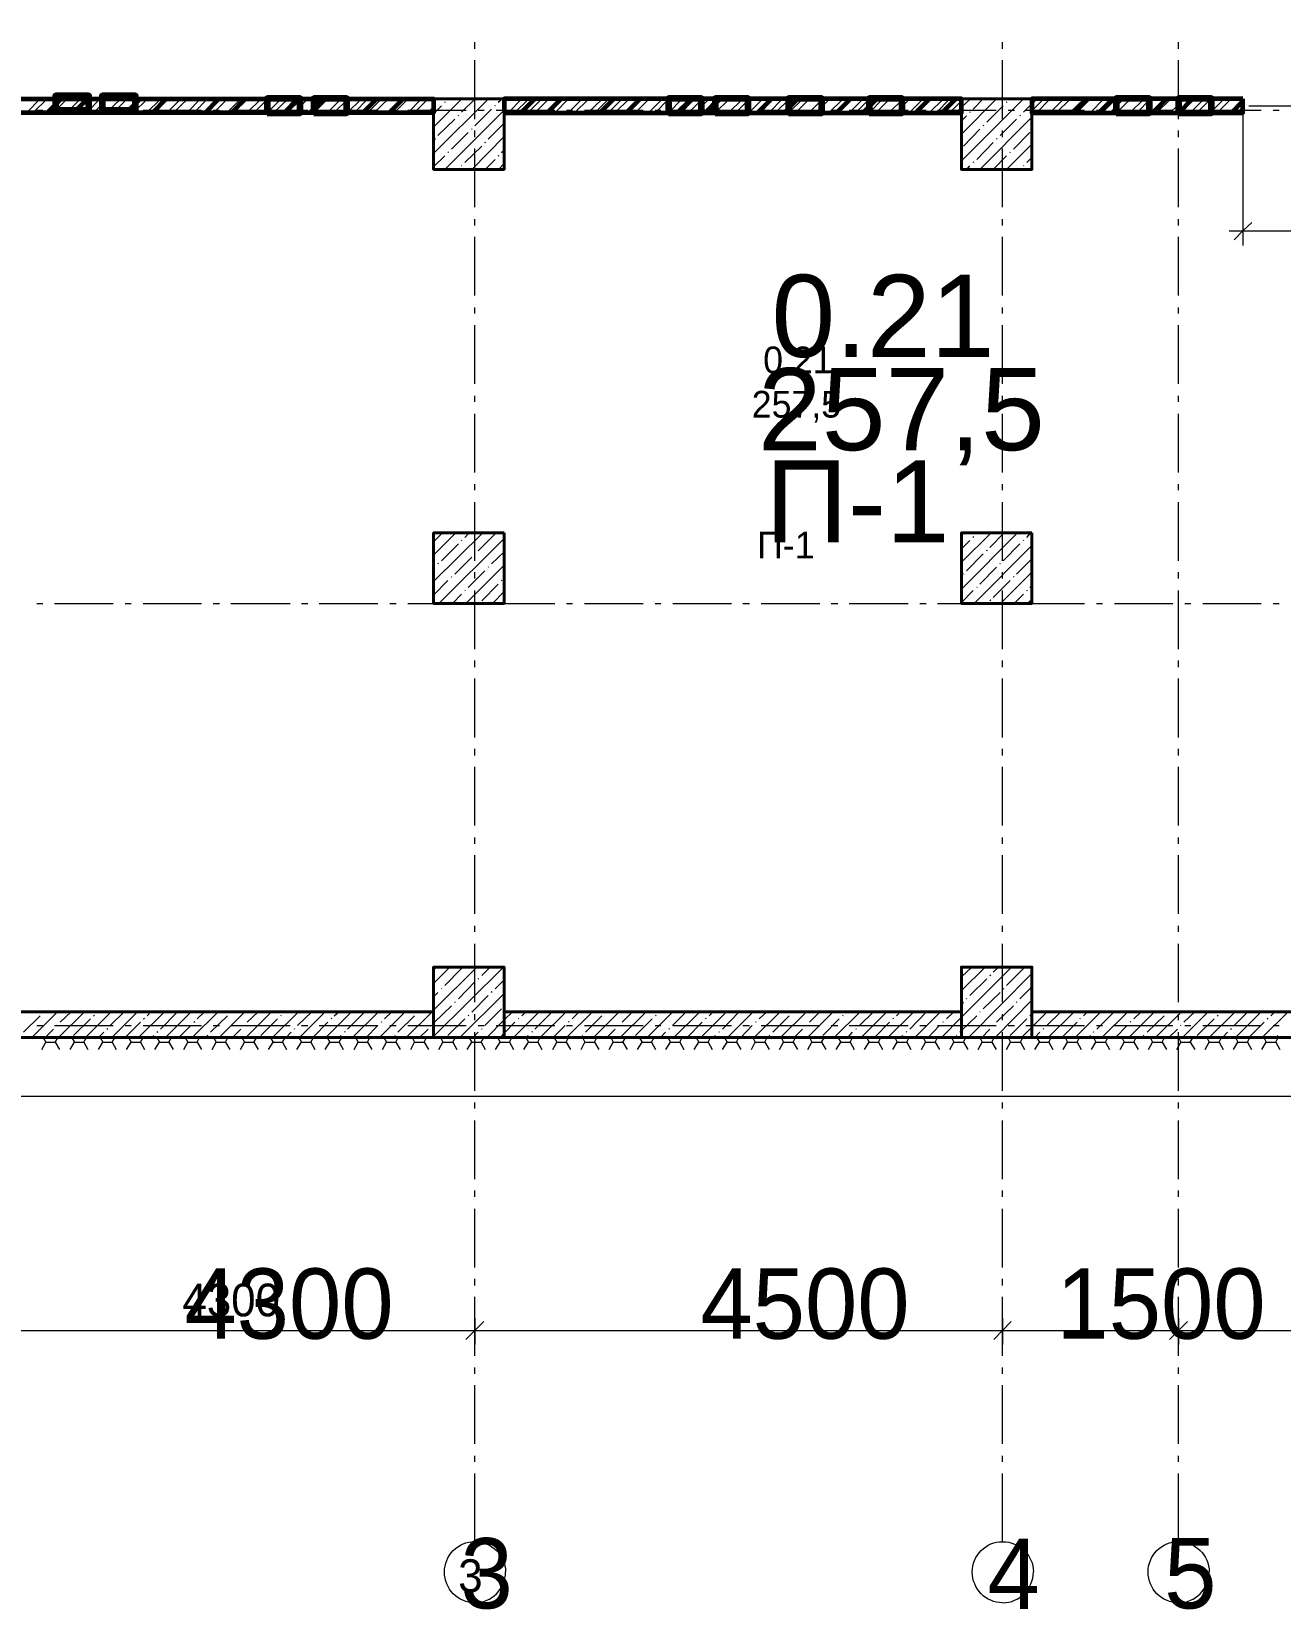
# Model space of a CAD drawing. Header units: millimetres. Extents: x -249154 to 415037, y -45458 to 354837.
# Drawn here: x -225894 to -215240, y -3469 to 9990 of the extents above; entities that cross this region are included whole.
import ezdxf

# ---------------------------------------------------------------- set-up
doc = ezdxf.new("R2010")
doc.units = ezdxf.units.MM
doc.layers.add('501 заделка отвертсии ком', color=5, linetype='Continuous', lineweight=158)
doc.layers.add('6.1.2) Кирпич 4 вып 60 п.', color=30, linetype='Continuous', lineweight=60)
doc.layers.add('PDF _Текст', color=7, linetype='Continuous')
doc.styles.get("Standard").update_dxf_attribs({"font": 'arial.ttf'})

msp = doc.modelspace()

# ---------------------------------------------------------------- hatches: boundary and pattern name
at = {"layer": '6.1.2) Кирпич 4 вып 60 п.', "ltscale": 0.5}
h = msp.add_hatch(dxfattribs=at)
h.set_pattern_fill('ANSI32', color=256, scale=50)
h.paths.add_polyline_path([(-203701.9, 12419.5), (-203820.5, 12419.5), (-203820.5, 15300.2), (-203701.9, 15300.2)])
h.paths.add_polyline_path([(-209903.9, 12419.5), (-203820.5, 12419.5), (-203820.5, 12538.1), (-209903.9, 12538.1)])
h.paths.add_polyline_path([(-214458, 9415.9), (-213458.2, 9415.9), (-213458.2, 9297.3), (-214458, 9297.3)])
h.paths.add_polyline_path([(-215559.5, 9415.9), (-217359.9, 9415.9), (-217359.9, 9297.3), (-215559.5, 9297.3)])
h.paths.add_polyline_path([(-210403.8, 12419.5), (-215911.1, 12419.5), (-215911.1, 12533.9), (-210403.8, 12533.9)])
h.paths.add_polyline_path([(-221863.1, 9297.3), (-217961.5, 9297.3), (-217961.5, 9415.9), (-221863.1, 9415.9)])
h.paths.add_polyline_path([(-226396, 9415.9), (-222464.7, 9415.9), (-222464.7, 9297.3), (-226396, 9297.3)])
h.paths.add_polyline_path([(-219020.5, 12538.1), (-216411, 12538.1), (-216411, 12419.5), (-219020.5, 12419.5)])
h.paths.add_polyline_path([(-223362.8, 12419.5), (-220126.2, 12419.5), (-220126.2, 12538.1), (-223362.8, 12538.1)])
h.paths.add_polyline_path([(-223362.8, 12919.4), (-223485.7, 12919.4), (-223485.7, 16122.1), (-223362.8, 16122.1)])
h.paths.add_polyline_path([(-226069.8, 12419.5), (-223866.9, 12419.5), (-223866.9, 12538.1), (-226069.8, 12538.1)])

# ---------------------------------------------------------------- linework, layer by layer
at = {"lineweight": 9}
for points in [[(-191611.4, 25247.2), (-191611.4, 25649.6), (-195996, 25649.6), (-195996, 29131.9), (-230738.3, 29131.9), (-230738.3, 909.4), (-191611.4, 909.4), (-191611.4, 1307.6)], [(-222113.1, 9843.8), (-222113.1, 9898.9)], [(-217609.8, 9843.8), (-217609.8, 9898.9)], [(-216110.2, 9843.8), (-216110.2, 9898.9)], [(-222113.1, 9242.2), (-222113.1, 9746.4)], [(-217609.8, 9242.2), (-217609.8, 9746.4)], [(-216110.2, 9242.2), (-216110.2, 9746.4)], [(-225938.5, 9297.3), (-225819.9, 9415.9)], [(-225883.4, 9297.3), (-225760.6, 9415.9)], [(-225849.5, 9318.5), (-225798.7, 9318.5)], [(-225769, 9297.3), (-225646.2, 9415.9)], [(-225709.7, 9297.3), (-225591.1, 9415.9)], [(-225697, 9318.5), (-225197.1, 9318.5)], [(-225595.4, 9297.3), (-225476.7, 9415.9)], [(-225540.3, 9297.3), (-225421.7, 9415.9)], [(-225425.9, 9297.3), (-225307.3, 9415.9)], [(-225366.6, 9297.3), (-225248, 9415.9)], [(-225256.4, 9297.3), (-225133.6, 9415.9)], [(-225197.1, 9297.3), (-225078.5, 9415.9)], [(-225095.5, 9318.5), (-225044.6, 9318.5)], [(-225082.8, 9297.3), (-224964.1, 9415.9)], [(-225027.7, 9297.3), (-224904.8, 9415.9)], [(-224943, 9318.5), (-224443.1, 9318.5)], [(-224913.3, 9297.3), (-224790.4, 9415.9)], [(-224854, 9297.3), (-224735.4, 9415.9)], [(-224739.6, 9297.3), (-224621, 9415.9)], [(-224684.5, 9297.3), (-224561.7, 9415.9)], [(-224570.2, 9297.3), (-224451.5, 9415.9)], [(-224510.8, 9297.3), (-224392.2, 9415.9)], [(-224396.5, 9297.3), (-224277.9, 9415.9)], [(-224345.6, 9318.5), (-224290.6, 9318.5)], [(-224341.4, 9297.3), (-224222.8, 9415.9)], [(-224227, 9297.3), (-224108.4, 9415.9)], [(-224193.1, 9318.5), (-223689, 9318.5)], [(-224171.9, 9297.3), (-224049.1, 9415.9)], [(-224057.6, 9297.3), (-223934.7, 9415.9)], [(-223998.3, 9297.3), (-223879.6, 9415.9)], [(-223883.9, 9297.3), (-223765.3, 9415.9)], [(-223828.8, 9297.3), (-223705.9, 9415.9)], [(-223714.4, 9297.3), (-223591.6, 9415.9)], [(-223655.1, 9297.3), (-223536.5, 9415.9)], [(-223591.6, 9318.5), (-223536.5, 9318.5)], [(-223540.7, 9297.3), (-223422.1, 9415.9)], [(-223485.7, 9297.3), (-223367, 9415.9)], [(-223439.1, 9318.5), (-222939.2, 9318.5)], [(-223371.3, 9297.3), (-223252.7, 9415.9)], [(-223316.2, 9297.3), (-223193.3, 9415.9)], [(-223201.8, 9297.3), (-223079, 9415.9)], [(-223142.5, 9297.3), (-223023.9, 9415.9)], [(-223028.1, 9297.3), (-222909.5, 9415.9)], [(-222973.1, 9297.3), (-222850.2, 9415.9)], [(-222858.7, 9297.3), (-222735.8, 9415.9)], [(-222837.5, 9318.5), (-222782.4, 9318.5)], [(-222799.4, 9297.3), (-222680.7, 9415.9)], [(-222685, 9297.3), (-222566.4, 9415.9)], [(-222685, 9318.5), (-222185.1, 9318.5)], [(-222629.9, 9297.3), (-222511.3, 9415.9)], [(-222515.5, 9297.3), (-222464.7, 9348.2)], [(-222464.7, 9403.2), (-222452, 9415.9)], [(-222464.7, 9174.5), (-222223.2, 9415.9)], [(-222464.7, 8949.9), (-221994.5, 9415.9)], [(-222464.7, 9415.9), (-222464.7, 9297.3)], [(-222464.7, 9288.8), (-222396.9, 9356.6)], [(-222367.3, 9386.3), (-222363, 9390.5)], [(-222367.3, 8814.4), (-221863.1, 9318.5)], [(-222341.8, 9415.9), (-222337.6, 9415.9)], [(-222227.5, 9301.6), (-222108.8, 9415.9)], [(-222113.1, 9187.2), (-221969, 9327)], [(-222083.4, 9318.5), (-222032.6, 9318.5)], [(-221939.4, 9356.6), (-221935.2, 9360.9)], [(-221930.9, 9318.5), (-221431, 9318.5)], [(-221914, 9386.3), (-221880.1, 9415.9)], [(-221863.1, 9377.8), (-221825, 9415.9)], [(-221863.1, 9297.3), (-221863.1, 9415.9)], [(-221829.2, 9297.3), (-221710.6, 9415.9)], [(-221774.2, 9297.3), (-221651.3, 9415.9)], [(-221659.8, 9297.3), (-221541.2, 9415.9)], [(-221600.5, 9297.3), (-221481.9, 9415.9)], [(-221486.1, 9297.3), (-221367.5, 9415.9)], [(-221431, 9297.3), (-221312.4, 9415.9)], [(-221329.4, 9318.5), (-221278.5, 9318.5)], [(-221316.6, 9297.3), (-221198, 9415.9)], [(-221261.6, 9297.3), (-221138.7, 9415.9)], [(-221176.8, 9318.5), (-220677, 9318.5)], [(-221147.2, 9297.3), (-221024.3, 9415.9)], [(-221087.9, 9297.3), (-220969.3, 9415.9)], [(-220973.5, 9297.3), (-220854.9, 9415.9)], [(-220918.4, 9297.3), (-220795.6, 9415.9)], [(-220804, 9297.3), (-220685.4, 9415.9)], [(-220744.7, 9297.3), (-220626.1, 9415.9)], [(-220630.4, 9297.3), (-220511.7, 9415.9)], [(-220575.3, 9297.3), (-220456.7, 9415.9)], [(-220575.3, 9318.5), (-220524.5, 9318.5)], [(-220460.9, 9297.3), (-220342.3, 9415.9)], [(-220422.8, 9318.5), (-219922.9, 9318.5)], [(-220405.8, 9297.3), (-220283, 9415.9)], [(-220291.5, 9297.3), (-220168.6, 9415.9)], [(-220232.1, 9297.3), (-220113.5, 9415.9)], [(-220117.8, 9297.3), (-219999.1, 9415.9)], [(-220062.7, 9297.3), (-219939.8, 9415.9)], [(-219948.3, 9297.3), (-219825.5, 9415.9)], [(-219889, 9297.3), (-219770.4, 9415.9)], [(-219825.5, 9318.5), (-219770.4, 9318.5)], [(-219774.6, 9297.3), (-219656, 9415.9)], [(-219719.5, 9297.3), (-219600.9, 9415.9)], [(-219668.7, 9318.5), (-219168.8, 9318.5)], [(-219605.2, 9297.3), (-219486.5, 9415.9)], [(-219550.1, 9297.3), (-219427.2, 9415.9)], [(-219435.7, 9297.3), (-219312.9, 9415.9)], [(-219376.4, 9297.3), (-219257.8, 9415.9)], [(-219262, 9297.3), (-219143.4, 9415.9)], [(-219206.9, 9297.3), (-219084.1, 9415.9)], [(-219092.6, 9297.3), (-218969.7, 9415.9)], [(-219071.4, 9318.5), (-219016.3, 9318.5)], [(-219033.3, 9297.3), (-218914.6, 9415.9)], [(-218918.9, 9297.3), (-218800.3, 9415.9)], [(-218918.9, 9318.5), (-218414.8, 9318.5)], [(-218863.8, 9297.3), (-218745.2, 9415.9)], [(-218749.4, 9297.3), (-218630.8, 9415.9)], [(-218690.1, 9297.3), (-218571.5, 9415.9)], [(-218580, 9297.3), (-218457.1, 9415.9)], [(-218520.7, 9297.3), (-218402, 9415.9)], [(-218406.3, 9297.3), (-218287.7, 9415.9)], [(-218351.2, 9297.3), (-218228.4, 9415.9)], [(-218317.3, 9318.5), (-218262.2, 9318.5)], [(-218236.8, 9297.3), (-218114, 9415.9)], [(-218177.5, 9297.3), (-218058.9, 9415.9)], [(-218164.8, 9318.5), (-217664.9, 9318.5)], [(-218063.1, 9297.3), (-217961.5, 9399)], [(-218008.1, 9297.3), (-217961.5, 9343.9)], [(-217961.5, 9343.9), (-217885.2, 9415.9)], [(-217961.5, 9115.2), (-217660.7, 9415.9)], [(-217961.5, 8886.4), (-217431.9, 9415.9)], [(-217961.5, 9415.9), (-217961.5, 9297.3)], [(-217889.4, 9301.6), (-217885.2, 9305.8)], [(-217859.8, 9327), (-217775.1, 9415.9)], [(-217745.4, 9216.8), (-217605.6, 9356.6)], [(-217576, 9386.3), (-217571.7, 9390.5)], [(-217563.2, 9318.5), (-217508.2, 9318.5)], [(-217546.3, 9415.9), (-217546.3, 9415.9)], [(-217431.9, 9301.6), (-217359.9, 9373.6)], [(-217410.7, 9318.5), (-216910.8, 9318.5)], [(-217359.9, 9314.3), (-217258.2, 9415.9)], [(-217359.9, 9297.3), (-217359.9, 9415.9)], [(-217321.8, 9297.3), (-217203.2, 9415.9)], [(-217207.4, 9297.3), (-217088.8, 9415.9)], [(-217152.3, 9297.3), (-217029.5, 9415.9)], [(-217037.9, 9297.3), (-216915.1, 9415.9)], [(-216978.6, 9297.3), (-216860, 9415.9)], [(-216864.2, 9297.3), (-216745.6, 9415.9)], [(-216809.2, 9297.3), (-216690.6, 9415.9)], [(-216809.2, 9318.5), (-216758.3, 9318.5)], [(-216694.8, 9297.3), (-216576.2, 9415.9)], [(-216656.7, 9318.5), (-216156.8, 9318.5)], [(-216639.7, 9297.3), (-216516.9, 9415.9)], [(-216525.3, 9297.3), (-216402.5, 9415.9)], [(-216466, 9297.3), (-216347.4, 9415.9)], [(-216351.7, 9297.3), (-216233, 9415.9)], [(-216296.6, 9297.3), (-216173.7, 9415.9)], [(-216182.2, 9297.3), (-216059.3, 9415.9)], [(-216122.9, 9297.3), (-216004.3, 9415.9)], [(-216055.1, 9318.5), (-216004.3, 9318.5)], [(-216008.5, 9297.3), (-215889.9, 9415.9)], [(-215953.4, 9297.3), (-215834.8, 9415.9)], [(-215902.6, 9318.5), (-215402.7, 9318.5)], [(-215839.1, 9297.3), (-215720.4, 9415.9)], [(-215779.7, 9297.3), (-215661.1, 9415.9)], [(-215669.6, 9297.3), (-215559.5, 9403.2)], [(-215610.3, 9297.3), (-215559.5, 9348.2)], [(-215559.5, 9297.3), (-215559.5, 8289.1), (-215559.5, 8166.2)], [(-215508.6, 9356.6), (-214508.8, 9356.6)], [(-215301, 9318.5), (-215250.2, 9318.5)], [(-222426.6, 9102.4), (-222282.5, 9242.2)], [(-222252.9, 9271.9), (-222248.6, 9276.1)], [(-222138.5, 9157.5), (-222134.3, 9161.8)], [(-221998.7, 9072.8), (-221863.1, 9208.4)], [(-217961.5, 9229.5), (-217919.1, 9271.9)], [(-217944.5, 9013.5), (-217804.7, 9157.5)], [(-217804.7, 8814.4), (-217359.9, 9259.2)], [(-217775.1, 9187.2), (-217770.8, 9191.4)], [(-217631, 9102.4), (-217491.2, 9242.2)], [(-217461.6, 9271.9), (-217457.3, 9276.1)], [(-222456.2, 9072.8), (-222447.8, 9077)], [(-222312.2, 8988.1), (-222168.2, 9127.9)], [(-222138.5, 8814.4), (-221863.1, 9094)], [(-222113.1, 9089.7), (-222113.1, 9144.8)], [(-222028.4, 9043.1), (-222019.9, 9047.4)], [(-217830.1, 8899.1), (-217690.3, 9043.1)], [(-217660.7, 9072.8), (-217656.4, 9077)], [(-217609.8, 9089.7), (-217609.8, 9144.8)], [(-217576, 8814.4), (-217359.9, 9030.4)], [(-217516.6, 8988.1), (-217376.8, 9127.9)], [(-216110.2, 9089.7), (-216110.2, 9144.8)], [(-222464.7, 8835.6), (-222367.3, 8928.8)], [(-222341.8, 8958.4), (-222337.6, 8962.7)], [(-222197.8, 8873.7), (-222053.8, 9013.5)], [(-222113.1, 8492.4), (-222113.1, 8992.3)], [(-222024.1, 8814.4), (-221939.4, 8899.1)], [(-221914, 8928.8), (-221905.5, 8933)], [(-221884.3, 8958.4), (-221863.1, 8979.6)], [(-217690.3, 8814.4), (-217576, 8928.8)], [(-217609.8, 8492.4), (-217609.8, 8992.3)], [(-217546.3, 8958.4), (-217542.1, 8962.7)], [(-217402.3, 8873.7), (-217359.9, 8916.1)], [(-216110.2, 8492.4), (-216110.2, 8992.3)], [(-222227.5, 8844), (-222223.2, 8848.3)], [(-221909.7, 8814.4), (-221863.1, 8865.2)], [(-217914.9, 8814.4), (-217889.4, 8844)], [(-217859.8, 8873.7), (-217855.6, 8877.9)], [(-217431.9, 8844), (-217427.7, 8848.3)], [(-222113.1, 8335.7), (-222113.1, 8390.7)], [(-217609.8, 8335.7), (-217609.8, 8390.7)], [(-216110.2, 8335.7), (-216110.2, 8390.7)], [(-222113.1, 7738.3), (-222113.1, 8238.2)], [(-217609.8, 7738.3), (-217609.8, 8238.2)], [(-216110.2, 7738.3), (-216110.2, 8238.2)], [(-215678.1, 8289.1), (-214458, 8289.1), (-213339.6, 8289.1)], [(-222113.1, 7585.8), (-222113.1, 7636.7)], [(-217609.8, 7585.8), (-217609.8, 7636.7)], [(-216110.2, 7585.8), (-216110.2, 7636.7)], [(-222113.1, 6984.3), (-222113.1, 7484.2)], [(-217609.8, 6984.3), (-217609.8, 7484.2)], [(-216110.2, 6984.3), (-216110.2, 7484.2)], [(-222113.1, 6831.8), (-222113.1, 6882.6)], [(-217609.8, 6831.8), (-217609.8, 6882.6)], [(-216110.2, 6831.8), (-216110.2, 6882.6)], [(-222113.1, 6230.2), (-222113.1, 6730.1)], [(-217609.8, 6230.2), (-217609.8, 6730.1)], [(-216110.2, 6230.2), (-216110.2, 6730.1)], [(-222113.1, 6077.7), (-222113.1, 6128.5)], [(-217609.8, 6077.7), (-217609.8, 6128.5)], [(-216110.2, 6077.7), (-216110.2, 6128.5)], [(-222113.1, 5476.1), (-222113.1, 5976)], [(-217609.8, 5476.1), (-217609.8, 5976)], [(-216110.2, 5476.1), (-216110.2, 5976)], [(-222464.7, 5522.7), (-222274.1, 5713.4)], [(-222464.7, 5298.2), (-222045.3, 5713.4)], [(-222464.7, 5637.1), (-222388.4, 5713.4)], [(-222418.1, 5111.8), (-221863.1, 5666.8)], [(-222227.5, 5649.8), (-222223.2, 5654.1)], [(-222197.8, 5675.2), (-222159.7, 5713.4)], [(-222083.4, 5560.9), (-221939.4, 5704.9)], [(-217961.5, 5692.2), (-217936, 5713.4)], [(-217961.5, 5463.4), (-217707.3, 5713.4)], [(-217961.5, 5234.7), (-217482.8, 5713.4)], [(-217859.8, 5675.2), (-217855.6, 5683.7)], [(-217830.1, 5704.9), (-217821.7, 5713.4)], [(-217720, 5590.5), (-217597.1, 5713.4)], [(-217431.9, 5649.8), (-217427.7, 5654.1)], [(-217402.3, 5675.2), (-217368.4, 5713.4)], [(-222396.9, 5476.1), (-222252.9, 5620.2)], [(-222113.1, 5535.4), (-222108.8, 5539.7)], [(-221969, 5450.7), (-221863.1, 5552.4)], [(-217961.5, 5577.8), (-217889.4, 5649.8)], [(-217919.1, 5391.4), (-217775.1, 5535.4)], [(-217851.3, 5111.8), (-217359.9, 5607.5)], [(-217745.4, 5560.9), (-217741.2, 5569.3)], [(-217605.6, 5476.1), (-217461.6, 5620.2)], [(-222464.7, 5408.4), (-222456.2, 5421.1)], [(-222426.6, 5450.7), (-222422.3, 5455)], [(-222282.5, 5361.8), (-222138.5, 5505.8)], [(-222189.3, 5111.8), (-221863.1, 5438)], [(-222168.2, 5247.4), (-222028.4, 5391.4)], [(-221998.7, 5421.1), (-221994.5, 5425.3)], [(-217804.7, 5277), (-217660.7, 5421.1)], [(-217631, 5450.7), (-217626.8, 5455)], [(-217491.2, 5361.8), (-217359.9, 5493.1)], [(-222464.7, 5183.8), (-222341.8, 5306.7)], [(-222312.2, 5336.3), (-222308, 5340.6)], [(-222113.1, 5323.6), (-222113.1, 5378.7)], [(-222053.8, 5133), (-221914, 5277)], [(-221884.3, 5306.7), (-221880.1, 5310.9)], [(-217944.5, 5361.8), (-217940.3, 5366)], [(-217830.1, 5247.4), (-217825.9, 5251.6)], [(-217690.3, 5162.7), (-217546.3, 5306.7)], [(-217626.8, 5111.8), (-217359.9, 5378.7)], [(-217609.8, 5323.6), (-217609.8, 5378.7)], [(-217516.6, 5336.3), (-217512.4, 5340.6)], [(-217376.8, 5247.4), (-217359.9, 5264.3)], [(-216110.2, 5323.6), (-216110.2, 5378.7)], [(-222303.7, 5111.8), (-222227.5, 5192.3)], [(-222197.8, 5222), (-222193.6, 5226.2)], [(-222113.1, 4722.1), (-222113.1, 5222)], [(-221960.6, 5111.8), (-221863.1, 5213.5)], [(-217961.5, 5120.3), (-217859.8, 5222)], [(-217720, 5133), (-217711.5, 5141.5)], [(-217609.8, 4722.1), (-217609.8, 5222)], [(-217512.4, 5111.8), (-217431.9, 5192.3)], [(-217402.3, 5222), (-217398, 5226.2)], [(-217398, 5111.8), (-217359.9, 5149.9)], [(-216110.2, 4722.1), (-216110.2, 5222)], [(-225849.5, 5111.8), (-225798.7, 5111.8)], [(-225697, 5111.8), (-225197.1, 5111.8)], [(-225095.5, 5111.8), (-225044.6, 5111.8)], [(-224943, 5111.8), (-224443.1, 5111.8)], [(-224345.6, 5111.8), (-224290.6, 5111.8)], [(-224193.1, 5111.8), (-223689, 5111.8)], [(-223591.6, 5111.8), (-223536.5, 5111.8)], [(-223439.1, 5111.8), (-222939.2, 5111.8)], [(-222837.5, 5111.8), (-222782.4, 5111.8)], [(-222685, 5111.8), (-222185.1, 5111.8)], [(-222083.4, 5111.8), (-222032.6, 5111.8)], [(-221930.9, 5111.8), (-221431, 5111.8)], [(-221329.4, 5111.8), (-221278.5, 5111.8)], [(-221176.8, 5111.8), (-220677, 5111.8)], [(-220575.3, 5111.8), (-220524.5, 5111.8)], [(-220422.8, 5111.8), (-219922.9, 5111.8)], [(-219825.5, 5111.8), (-219770.4, 5111.8)], [(-219668.7, 5111.8), (-219168.8, 5111.8)], [(-219071.4, 5111.8), (-219016.3, 5111.8)], [(-218918.9, 5111.8), (-218414.8, 5111.8)], [(-218317.3, 5111.8), (-218262.2, 5111.8)], [(-218164.8, 5111.8), (-217664.9, 5111.8)], [(-217563.2, 5111.8), (-217508.2, 5111.8)], [(-217410.7, 5111.8), (-216910.8, 5111.8)], [(-216809.2, 5111.8), (-216758.3, 5111.8)], [(-216656.7, 5111.8), (-216156.8, 5111.8)], [(-216055.1, 5111.8), (-216004.3, 5111.8)], [(-215902.6, 5111.8), (-215402.7, 5111.8)], [(-215301, 5111.8), (-215250.2, 5111.8)], [(-222113.1, 4569.6), (-222113.1, 4624.6)], [(-217609.8, 4569.6), (-217609.8, 4624.6)], [(-216110.2, 4569.6), (-216110.2, 4624.6)], [(-222113.1, 3968), (-222113.1, 4472.1)], [(-217609.8, 3968), (-217609.8, 4472.1)], [(-216110.2, 3968), (-216110.2, 4472.1)], [(-222113.1, 3815.5), (-222113.1, 3870.6)], [(-217609.8, 3815.5), (-217609.8, 3870.6)], [(-216110.2, 3815.5), (-216110.2, 3870.6)], [(-222113.1, 3218.2), (-222113.1, 3718.1)], [(-217609.8, 3218.2), (-217609.8, 3718.1)], [(-216110.2, 3218.2), (-216110.2, 3718.1)], [(-222113.1, 3061.4), (-222113.1, 3116.5)], [(-217609.8, 3061.4), (-217609.8, 3116.5)], [(-216110.2, 3061.4), (-216110.2, 3116.5)], [(-222113.1, 2464.1), (-222113.1, 2964)], [(-217609.8, 2464.1), (-217609.8, 2964)], [(-216110.2, 2464.1), (-216110.2, 2964)], [(-222113.1, 2311.6), (-222113.1, 2362.4)], [(-217609.8, 2311.6), (-217609.8, 2362.4)], [(-216110.2, 2311.6), (-216110.2, 2362.4)], [(-222113.1, 1710), (-222113.1, 2209.9)], [(-217609.8, 1710), (-217609.8, 2209.9)], [(-216110.2, 1710), (-216110.2, 2209.9)], [(-222468.9, 1409.2), (-222464.7, 1417.7), (-221867.4, 2010.8)], [(-222464.7, 1871), (-222324.9, 2010.8)], [(-222464.7, 1642.2), (-222096.1, 2010.8)], [(-222464.7, 1985.4), (-222439.3, 2010.8)], [(-222367.3, 1854.1), (-222227.5, 1998.1)], [(-222083.4, 1909.1), (-222079.2, 1913.4)], [(-222053.8, 1938.8), (-221981.8, 2010.8)], [(-221939.4, 1824.4), (-221863.1, 1900.7)], [(-218130.9, 1409.2), (-217961.5, 1582.9), (-217533.6, 2010.8)], [(-217961.5, 1811.7), (-217758.1, 2010.8)], [(-217961.5, 1926.1), (-217872.5, 2010.8)], [(-217902.2, 1409.2), (-217359.9, 1955.7)], [(-217889.4, 1769.3), (-217745.4, 1909.1)], [(-217720, 1938.8), (-217711.5, 1943)], [(-217690.3, 1968.4), (-217643.7, 2010.8)], [(-217576, 1854.1), (-217431.9, 1998.1)], [(-222464.7, 1756.6), (-222426.6, 1794.8)], [(-222396.9, 1824.4), (-222392.7, 1828.6)], [(-222252.9, 1739.7), (-222113.1, 1883.7)], [(-222240.2, 1409.2), (-221863.1, 1786.3)], [(-222138.5, 1625.3), (-221998.7, 1769.3)], [(-221969, 1794.8), (-221964.8, 1803.2)], [(-217775.1, 1655), (-217631, 1794.8)], [(-217605.6, 1824.4), (-217597.1, 1828.6)], [(-217461.6, 1739.7), (-217359.9, 1841.4)], [(-225891.9, 1409.2), (-225671.6, 1629.5)], [(-225794.5, 1625.3), (-225786, 1629.5)], [(-225663.1, 1409.2), (-225442.8, 1629.5)], [(-225650.4, 1540.6), (-225557.2, 1629.5)], [(-225434.4, 1409.2), (-225214.1, 1629.5)], [(-225336.9, 1625.3), (-225328.5, 1629.5)], [(-225222.6, 1510.9), (-225103.9, 1629.5)], [(-225209.8, 1409.2), (-224989.6, 1629.5)], [(-224981.1, 1409.2), (-224760.8, 1629.5)], [(-224909.1, 1595.6), (-224875.2, 1629.5)], [(-224794.7, 1481.3), (-224650.6, 1625.3)], [(-224752.3, 1409.2), (-224532, 1629.5)], [(-224523.6, 1409.2), (-224303.3, 1629.5)], [(-224481.2, 1570.2), (-224417.6, 1629.5)], [(-224294.8, 1409.2), (-224074.5, 1629.5)], [(-224193.1, 1625.3), (-224188.9, 1629.5)], [(-224066, 1409.2), (-223845.7, 1629.5)], [(-224053.3, 1540.6), (-223960.1, 1629.5)], [(-223837.3, 1409.2), (-223617, 1629.5)], [(-223739.8, 1625.3), (-223731.4, 1629.5)], [(-223625.5, 1510.9), (-223502.6, 1629.5)], [(-223608.5, 1409.2), (-223388.2, 1629.5)], [(-223384, 1409.2), (-223163.7, 1629.5)], [(-223312, 1595.6), (-223273.8, 1629.5)], [(-223197.6, 1481.3), (-223053.5, 1625.3)], [(-223155.2, 1409.2), (-222934.9, 1629.5)], [(-222926.5, 1409.2), (-222706.2, 1629.5)], [(-222884.1, 1570.2), (-222820.5, 1629.5)], [(-222697.7, 1409.2), (-222477.4, 1629.5)], [(-222596, 1625.3), (-222591.8, 1629.5)], [(-222456.2, 1540.6), (-222312.2, 1680.4)], [(-222282.5, 1710), (-222278.3, 1714.3)], [(-222028.4, 1510.9), (-221884.3, 1655)], [(-222011.4, 1409.2), (-221863.1, 1561.8), (-221791.1, 1629.5)], [(-221782.6, 1409.2), (-221562.4, 1629.5)], [(-221710.6, 1595.6), (-221676.7, 1629.5)], [(-221600.5, 1481.3), (-221456.4, 1625.3)], [(-221553.9, 1409.2), (-221333.6, 1629.5)], [(-221329.4, 1409.2), (-221109.1, 1629.5)], [(-221282.8, 1570.2), (-221223.4, 1629.5)], [(-221100.6, 1409.2), (-220880.3, 1629.5)], [(-220998.9, 1625.3), (-220994.7, 1629.5)], [(-220871.8, 1409.2), (-220651.5, 1629.5)], [(-220854.9, 1540.6), (-220765.9, 1629.5)], [(-220643.1, 1409.2), (-220422.8, 1629.5)], [(-220541.4, 1625.3), (-220537.2, 1629.5)], [(-220427, 1510.9), (-220308.4, 1629.5)], [(-220414.3, 1409.2), (-220194, 1629.5)], [(-220185.5, 1409.2), (-219965.3, 1629.5)], [(-220113.5, 1595.6), (-220079.6, 1629.5)], [(-219999.1, 1481.3), (-219859.3, 1625.3)], [(-219956.8, 1409.2), (-219736.5, 1629.5)], [(-219728, 1409.2), (-219507.7, 1629.5)], [(-219685.7, 1570.2), (-219622.1, 1629.5)], [(-219503.5, 1409.2), (-219283.2, 1629.5)], [(-219401.8, 1625.3), (-219397.6, 1629.5)], [(-219274.7, 1409.2), (-219054.4, 1629.5)], [(-219257.8, 1540.6), (-219168.8, 1629.5)], [(-219046, 1409.2), (-218825.7, 1629.5)], [(-218944.3, 1625.3), (-218940.1, 1629.5)], [(-218829.9, 1510.9), (-218711.3, 1629.5)], [(-218817.2, 1409.2), (-218596.9, 1629.5)], [(-218588.4, 1409.2), (-218368.2, 1629.5)], [(-218516.4, 1595.6), (-218482.5, 1629.5)], [(-218402, 1481.3), (-218262.2, 1625.3)], [(-218359.7, 1409.2), (-218139.4, 1629.5)], [(-218088.6, 1570.2), (-218025, 1629.5)], [(-217961.5, 1697.3), (-217944.5, 1710)], [(-217919.1, 1739.7), (-217914.9, 1743.9)], [(-217804.7, 1625.3), (-217800.5, 1629.5)], [(-217673.4, 1409.2), (-217359.9, 1727)], [(-217660.7, 1540.6), (-217516.6, 1680.4)], [(-217491.2, 1710), (-217487, 1714.3)], [(-217448.9, 1409.2), (-217359.9, 1498.2), (-217228.6, 1629.5)], [(-217347.2, 1625.3), (-217343, 1629.5)], [(-217232.8, 1510.9), (-217114.2, 1629.5)], [(-217220.1, 1409.2), (-216999.8, 1629.5)], [(-216991.3, 1409.2), (-216771, 1629.5)], [(-216919.3, 1595.6), (-216885.4, 1629.5)], [(-216804.9, 1481.3), (-216660.9, 1625.3)], [(-216762.6, 1409.2), (-216542.3, 1629.5)], [(-216533.8, 1409.2), (-216313.5, 1629.5)], [(-216491.5, 1570.2), (-216427.9, 1629.5)], [(-216305.1, 1409.2), (-216084.8, 1629.5)], [(-216207.6, 1625.3), (-216199.1, 1629.5)], [(-216076.3, 1409.2), (-215856, 1629.5)], [(-216063.6, 1540.6), (-215970.4, 1629.5)], [(-215847.5, 1409.2), (-215627.2, 1629.5)], [(-215750.1, 1625.3), (-215741.6, 1629.5)], [(-215635.7, 1510.9), (-215517.1, 1629.5)], [(-215623, 1409.2), (-215402.7, 1629.5)], [(-215394.2, 1409.2), (-215173.9, 1629.5)], [(-215322.2, 1595.6), (-215288.3, 1629.5)], [(-225963.9, 1455.8), (-225819.9, 1595.6)], [(-225849.5, 1510.9), (-225798.7, 1510.9)], [(-225777.5, 1409.2), (-225705.5, 1481.3)], [(-225697, 1510.9), (-225197.1, 1510.9)], [(-225680.1, 1510.9), (-225675.8, 1515.2)], [(-225536, 1426.2), (-225392, 1570.2)], [(-225366.6, 1595.6), (-225358.1, 1599.9)], [(-225252.2, 1481.3), (-225243.7, 1485.5)], [(-225095.5, 1409.2), (-224964.1, 1540.6)], [(-225095.5, 1510.9), (-225044.6, 1510.9)], [(-224943, 1510.9), (-224443.1, 1510.9)], [(-224938.7, 1570.2), (-224930.2, 1574.5)], [(-224637.9, 1409.2), (-224536.3, 1510.9)], [(-224510.8, 1540.6), (-224502.4, 1544.8)], [(-224366.8, 1455.8), (-224222.8, 1595.6)], [(-224345.6, 1510.9), (-224290.6, 1510.9)], [(-224193.1, 1510.9), (-223689, 1510.9)], [(-224180.4, 1409.2), (-224108.4, 1481.3)], [(-224078.7, 1510.9), (-224074.5, 1515.2)], [(-223938.9, 1426.2), (-223794.9, 1570.2)], [(-223765.3, 1595.6), (-223761, 1599.9)], [(-223650.9, 1481.3), (-223646.6, 1485.5)], [(-223591.6, 1510.9), (-223536.5, 1510.9)], [(-223494.1, 1409.2), (-223367, 1540.6)], [(-223439.1, 1510.9), (-222939.2, 1510.9)], [(-223337.4, 1570.2), (-223333.1, 1574.5)], [(-223040.8, 1409.2), (-222939.2, 1510.9)], [(-222909.5, 1540.6), (-222905.3, 1544.8)], [(-222837.5, 1510.9), (-222782.4, 1510.9)], [(-222769.7, 1455.8), (-222625.7, 1595.6)], [(-222685, 1510.9), (-222185.1, 1510.9)], [(-222583.3, 1409.2), (-222511.3, 1481.3)], [(-222481.6, 1510.9), (-222477.4, 1515.2)], [(-222341.8, 1426.2), (-222197.8, 1570.2)], [(-222168.2, 1595.6), (-222163.9, 1599.9)], [(-222113.1, 1557.5), (-222113.1, 1608.4)], [(-222083.4, 1510.9), (-222032.6, 1510.9)], [(-222053.8, 1481.3), (-222049.5, 1485.5)], [(-221930.9, 1510.9), (-221431, 1510.9)], [(-221897, 1409.2), (-221863.1, 1447.4), (-221769.9, 1540.6)], [(-221740.3, 1570.2), (-221736, 1574.5)], [(-221443.7, 1409.2), (-221342.1, 1510.9)], [(-221329.4, 1510.9), (-221278.5, 1510.9)], [(-221312.4, 1540.6), (-221308.2, 1544.8)], [(-221176.8, 1510.9), (-220677, 1510.9)], [(-221168.4, 1455.8), (-221028.6, 1595.6)], [(-220986.2, 1409.2), (-220914.2, 1481.3)], [(-220884.5, 1510.9), (-220880.3, 1515.2)], [(-220740.5, 1426.2), (-220600.7, 1570.2)], [(-220575.3, 1510.9), (-220524.5, 1510.9)], [(-220571, 1595.6), (-220566.8, 1599.9)], [(-220456.7, 1481.3), (-220452.4, 1485.5)], [(-220422.8, 1510.9), (-219922.9, 1510.9)], [(-220299.9, 1409.2), (-220172.8, 1540.6)], [(-220143.2, 1570.2), (-220138.9, 1574.5)], [(-219842.4, 1409.2), (-219745, 1510.9)], [(-219825.5, 1510.9), (-219770.4, 1510.9)], [(-219715.3, 1540.6), (-219711.1, 1544.8)], [(-219668.7, 1510.9), (-219168.8, 1510.9)], [(-219571.3, 1455.8), (-219431.5, 1595.6)], [(-219389.1, 1409.2), (-219317.1, 1481.3)], [(-219287.4, 1510.9), (-219283.2, 1515.2)], [(-219143.4, 1426.2), (-219003.6, 1570.2)], [(-219071.4, 1510.9), (-219016.3, 1510.9)], [(-218973.9, 1595.6), (-218969.7, 1599.9)], [(-218918.9, 1510.9), (-218414.8, 1510.9)], [(-218859.6, 1481.3), (-218855.3, 1485.5)], [(-218702.8, 1409.2), (-218575.7, 1540.6)], [(-218546.1, 1570.2), (-218541.8, 1574.5)], [(-218317.3, 1510.9), (-218262.2, 1510.9)], [(-218245.3, 1409.2), (-218147.9, 1510.9)], [(-218164.8, 1510.9), (-217664.9, 1510.9)], [(-218118.2, 1540.6), (-218114, 1544.8)], [(-217974.2, 1455.8), (-217961.5, 1468.6), (-217830.1, 1595.6)], [(-217787.8, 1409.2), (-217720, 1481.3)], [(-217690.3, 1510.9), (-217686.1, 1515.2)], [(-217609.8, 1557.5), (-217609.8, 1608.4)], [(-217563.2, 1510.9), (-217508.2, 1510.9)], [(-217546.3, 1426.2), (-217402.3, 1570.2)], [(-217410.7, 1510.9), (-216910.8, 1510.9)], [(-217376.8, 1595.6), (-217372.6, 1599.9)], [(-217262.5, 1481.3), (-217258.2, 1485.5)], [(-217105.7, 1409.2), (-216974.4, 1540.6)], [(-216949, 1570.2), (-216944.7, 1574.5)], [(-216809.2, 1510.9), (-216758.3, 1510.9)], [(-216656.7, 1510.9), (-216156.8, 1510.9)], [(-216648.2, 1409.2), (-216546.5, 1510.9)], [(-216521.1, 1540.6), (-216516.9, 1544.8)], [(-216377.1, 1455.8), (-216233, 1595.6)], [(-216190.7, 1409.2), (-216118.7, 1481.3)], [(-216110.2, 1557.5), (-216110.2, 1608.4)], [(-216093.2, 1510.9), (-216089, 1515.2)], [(-216055.1, 1510.9), (-216004.3, 1510.9)], [(-215949.2, 1426.2), (-215805.2, 1570.2)], [(-215902.6, 1510.9), (-215402.7, 1510.9)], [(-215779.7, 1595.6), (-215771.3, 1599.9)], [(-215665.4, 1481.3), (-215656.9, 1485.5)], [(-215508.6, 1409.2), (-215377.3, 1540.6)], [(-215351.9, 1570.2), (-215343.4, 1574.5)], [(-215301, 1510.9), (-215250.2, 1510.9)], [(-225807.2, 1307.6), (-225773.3, 1371.1)], [(-225794.5, 1409.2), (-225773.3, 1371.1), (-225692.8, 1371.1), (-225654.7, 1307.6)], [(-225692.8, 1371.1), (-225667.4, 1409.2)], [(-225565.7, 1307.6), (-225527.6, 1371.1)], [(-225553, 1409.2), (-225527.6, 1371.1), (-225447.1, 1371.1), (-225413.2, 1307.6)], [(-225447.1, 1371.1), (-225425.9, 1409.2)], [(-225324.2, 1409.2), (-225277.6, 1455.8)], [(-225324.2, 1307.6), (-225286.1, 1371.1)], [(-225307.3, 1409.2), (-225286.1, 1371.1), (-225205.6, 1371.1), (-225171.7, 1307.6)], [(-225205.6, 1371.1), (-225184.4, 1409.2)], [(-225082.8, 1307.6), (-225044.6, 1371.1)], [(-225065.8, 1409.2), (-225044.6, 1371.1), (-224964.1, 1371.1), (-224930.2, 1307.6)], [(-224964.1, 1371.1), (-224943, 1409.2)], [(-224866.7, 1409.2), (-224849.8, 1426.2)], [(-224841.3, 1307.6), (-224803.2, 1371.1)], [(-224824.3, 1455.8), (-224815.9, 1460.1)], [(-224824.3, 1409.2), (-224803.2, 1371.1), (-224722.7, 1371.1), (-224684.5, 1307.6)], [(-224722.7, 1371.1), (-224701.5, 1409.2)], [(-224595.6, 1307.6), (-224561.7, 1371.1)], [(-224582.9, 1409.2), (-224561.7, 1371.1), (-224481.2, 1371.1), (-224443.1, 1307.6)], [(-224481.2, 1371.1), (-224460, 1409.2)], [(-224396.5, 1426.2), (-224388, 1430.4)], [(-224354.1, 1307.6), (-224320.2, 1371.1)], [(-224341.4, 1409.2), (-224320.2, 1371.1), (-224239.7, 1371.1), (-224201.6, 1307.6)], [(-224239.7, 1371.1), (-224218.5, 1409.2)], [(-224112.6, 1307.6), (-224078.7, 1371.1)], [(-224099.9, 1409.2), (-224078.7, 1371.1), (-223998.3, 1371.1), (-223960.1, 1307.6)], [(-223998.3, 1371.1), (-223972.8, 1409.2)], [(-223871.2, 1307.6), (-223833, 1371.1)], [(-223858.5, 1409.2), (-223833, 1371.1), (-223752.5, 1371.1), (-223718.7, 1307.6)], [(-223752.5, 1371.1), (-223731.4, 1409.2)], [(-223722.9, 1409.2), (-223680.5, 1455.8)], [(-223629.7, 1307.6), (-223591.6, 1371.1)], [(-223612.7, 1409.2), (-223591.6, 1371.1), (-223511.1, 1371.1), (-223477.2, 1307.6)], [(-223511.1, 1371.1), (-223489.9, 1409.2)], [(-223388.2, 1307.6), (-223350.1, 1371.1)], [(-223371.3, 1409.2), (-223350.1, 1371.1), (-223269.6, 1371.1), (-223235.7, 1307.6)], [(-223269.6, 1409.2), (-223252.7, 1426.2)], [(-223269.6, 1371.1), (-223248.4, 1409.2)], [(-223223, 1455.8), (-223218.8, 1460.1)], [(-223142.5, 1307.6), (-223108.6, 1371.1)], [(-223129.8, 1409.2), (-223108.6, 1371.1), (-223028.1, 1371.1), (-222990, 1307.6)], [(-223028.1, 1371.1), (-223006.9, 1409.2)], [(-222901, 1307.6), (-222867.1, 1371.1)], [(-222888.3, 1409.2), (-222867.1, 1371.1), (-222786.7, 1371.1), (-222748.5, 1307.6)], [(-222795.1, 1426.2), (-222790.9, 1430.4)], [(-222786.7, 1371.1), (-222765.5, 1409.2)], [(-222659.6, 1307.6), (-222625.7, 1371.1)], [(-222646.9, 1409.2), (-222625.7, 1371.1), (-222545.2, 1371.1), (-222507.1, 1307.6)], [(-222545.2, 1371.1), (-222524, 1409.2)], [(-222418.1, 1307.6), (-222384.2, 1371.1)], [(-222405.4, 1409.2), (-222384.2, 1371.1), (-222299.5, 1371.1), (-222265.6, 1307.6)], [(-222299.5, 1371.1), (-222278.3, 1409.2)], [(-222176.6, 1307.6), (-222138.5, 1371.1)], [(-222163.9, 1409.2), (-222138.5, 1371.1), (-222058, 1371.1), (-222024.1, 1307.6)], [(-222125.8, 1409.2), (-222083.4, 1455.8)], [(-222113.1, 956), (-222113.1, 1455.8)], [(-222058, 1371.1), (-222036.8, 1409.2)], [(-221935.2, 1307.6), (-221897, 1371.1)], [(-221918.2, 1409.2), (-221897, 1371.1), (-221816.5, 1371.1), (-221782.6, 1307.6)], [(-221816.5, 1371.1), (-221795.4, 1409.2)], [(-221693.7, 1307.6), (-221655.6, 1371.1)], [(-221676.7, 1409.2), (-221655.6, 1371.1), (-221575.1, 1371.1), (-221541.2, 1307.6)], [(-221668.3, 1409.2), (-221655.6, 1426.2)], [(-221625.9, 1455.8), (-221621.7, 1460.1)], [(-221575.1, 1371.1), (-221553.9, 1409.2)], [(-221448, 1307.6), (-221414.1, 1371.1)], [(-221435.3, 1409.2), (-221414.1, 1371.1), (-221333.6, 1371.1), (-221295.5, 1307.6)], [(-221333.6, 1371.1), (-221312.4, 1409.2)], [(-221206.5, 1307.6), (-221172.6, 1371.1)], [(-221198, 1426.2), (-221193.8, 1430.4)], [(-221193.8, 1409.2), (-221172.6, 1371.1), (-221092.1, 1371.1), (-221054, 1307.6)], [(-221092.1, 1371.1), (-221070.9, 1409.2)], [(-220965, 1307.6), (-220931.1, 1371.1)], [(-220952.3, 1409.2), (-220931.1, 1371.1), (-220850.6, 1371.1), (-220812.5, 1307.6)], [(-220850.6, 1371.1), (-220825.2, 1409.2)], [(-220723.6, 1307.6), (-220685.4, 1371.1)], [(-220710.8, 1409.2), (-220685.4, 1371.1), (-220604.9, 1371.1), (-220571, 1307.6)], [(-220604.9, 1371.1), (-220583.8, 1409.2)], [(-220528.7, 1409.2), (-220486.3, 1455.8)], [(-220482.1, 1307.6), (-220444, 1371.1)], [(-220465.1, 1409.2), (-220444, 1371.1), (-220363.5, 1371.1), (-220329.6, 1307.6)], [(-220363.5, 1371.1), (-220342.3, 1409.2)], [(-220240.6, 1307.6), (-220202.5, 1371.1)], [(-220223.7, 1409.2), (-220202.5, 1371.1), (-220122, 1371.1), (-220088.1, 1307.6)], [(-220122, 1371.1), (-220100.8, 1409.2)], [(-220071.2, 1409.2), (-220058.5, 1426.2)], [(-220028.8, 1455.8), (-220024.6, 1460.1)], [(-219999.1, 1307.6), (-219961, 1371.1)], [(-219982.2, 1409.2), (-219961, 1371.1), (-219880.5, 1371.1), (-219842.4, 1307.6)], [(-219880.5, 1371.1), (-219859.3, 1409.2)], [(-219753.4, 1307.6), (-219719.5, 1371.1)], [(-219740.7, 1409.2), (-219719.5, 1371.1), (-219639.1, 1371.1), (-219600.9, 1307.6)], [(-219639.1, 1371.1), (-219617.9, 1409.2)], [(-219600.9, 1426.2), (-219596.7, 1430.4)], [(-219512, 1307.6), (-219478.1, 1371.1)], [(-219499.3, 1409.2), (-219478.1, 1371.1), (-219397.6, 1371.1), (-219359.5, 1307.6)], [(-219397.6, 1371.1), (-219376.4, 1409.2)], [(-219270.5, 1307.6), (-219236.6, 1371.1)], [(-219257.8, 1409.2), (-219236.6, 1371.1), (-219156.1, 1371.1), (-219118, 1307.6)], [(-219156.1, 1371.1), (-219130.7, 1409.2)], [(-219029, 1307.6), (-218990.9, 1371.1)], [(-219016.3, 1409.2), (-218990.9, 1371.1), (-218910.4, 1371.1), (-218876.5, 1307.6)], [(-218931.6, 1409.2), (-218889.2, 1455.8)], [(-218910.4, 1371.1), (-218889.2, 1409.2)], [(-218787.5, 1307.6), (-218749.4, 1371.1)], [(-218770.6, 1409.2), (-218749.4, 1371.1), (-218668.9, 1371.1), (-218635, 1307.6)], [(-218668.9, 1371.1), (-218647.8, 1409.2)], [(-218546.1, 1307.6), (-218508, 1371.1)], [(-218529.1, 1409.2), (-218508, 1371.1), (-218427.5, 1371.1), (-218393.6, 1307.6)], [(-218474.1, 1409.2), (-218461.4, 1426.2)], [(-218431.7, 1455.8), (-218427.5, 1460.1)], [(-218427.5, 1371.1), (-218406.3, 1409.2)], [(-218300.4, 1307.6), (-218266.5, 1371.1)], [(-218287.7, 1409.2), (-218266.5, 1371.1), (-218186, 1371.1), (-218147.9, 1307.6)], [(-218186, 1371.1), (-218164.8, 1409.2)], [(-218058.9, 1307.6), (-218025, 1371.1)], [(-218046.2, 1409.2), (-218025, 1371.1), (-217944.5, 1371.1), (-217906.4, 1307.6)], [(-218003.8, 1426.2), (-217999.6, 1430.4)], [(-217944.5, 1371.1), (-217923.3, 1409.2)], [(-217817.4, 1307.6), (-217783.5, 1371.1)], [(-217804.7, 1409.2), (-217783.5, 1371.1), (-217703, 1371.1), (-217664.9, 1307.6)], [(-217703, 1371.1), (-217681.9, 1409.2)], [(-217609.8, 956), (-217609.8, 1455.8)], [(-217576, 1307.6), (-217542.1, 1371.1)], [(-217563.2, 1409.2), (-217542.1, 1371.1), (-217457.3, 1371.1), (-217423.4, 1307.6)], [(-217457.3, 1371.1), (-217436.2, 1409.2)], [(-217334.5, 1409.2), (-217292.1, 1455.8)], [(-217334.5, 1307.6), (-217296.4, 1371.1)], [(-217321.8, 1409.2), (-217296.4, 1371.1), (-217215.9, 1371.1), (-217182, 1307.6)], [(-217215.9, 1371.1), (-217194.7, 1409.2)], [(-217093, 1307.6), (-217054.9, 1371.1)], [(-217076.1, 1409.2), (-217054.9, 1371.1), (-216974.4, 1371.1), (-216940.5, 1307.6)], [(-216974.4, 1371.1), (-216953.2, 1409.2)], [(-216877, 1409.2), (-216860, 1426.2)], [(-216851.5, 1307.6), (-216813.4, 1371.1)], [(-216834.6, 1455.8), (-216830.4, 1460.1)], [(-216834.6, 1409.2), (-216813.4, 1371.1), (-216732.9, 1371.1), (-216699, 1307.6)], [(-216732.9, 1371.1), (-216711.7, 1409.2)], [(-216605.8, 1307.6), (-216571.9, 1371.1)], [(-216593.1, 1409.2), (-216571.9, 1371.1), (-216491.5, 1371.1), (-216453.3, 1307.6)], [(-216491.5, 1371.1), (-216470.3, 1409.2)], [(-216406.7, 1426.2), (-216402.5, 1430.4)], [(-216364.4, 1307.6), (-216330.5, 1371.1)], [(-216351.7, 1409.2), (-216330.5, 1371.1), (-216250, 1371.1), (-216211.9, 1307.6)], [(-216250, 1371.1), (-216228.8, 1409.2)], [(-216122.9, 1307.6), (-216089, 1371.1)], [(-216110.2, 956), (-216110.2, 1455.8)], [(-216110.2, 1409.2), (-216089, 1371.1), (-216008.5, 1371.1), (-215970.4, 1307.6)], [(-216008.5, 1371.1), (-215983.1, 1409.2)], [(-215881.4, 1307.6), (-215847.5, 1371.1)], [(-215868.7, 1409.2), (-215847.5, 1371.1), (-215762.8, 1371.1), (-215728.9, 1307.6)], [(-215762.8, 1371.1), (-215741.6, 1409.2)], [(-215733.1, 1409.2), (-215690.8, 1455.8)], [(-215639.9, 1307.6), (-215601.8, 1371.1)], [(-215623, 1409.2), (-215601.8, 1371.1), (-215521.3, 1371.1), (-215487.4, 1307.6)], [(-215521.3, 1371.1), (-215500.1, 1409.2)], [(-215398.5, 1307.6), (-215360.3, 1371.1)], [(-215381.5, 1409.2), (-215360.3, 1371.1), (-215279.9, 1371.1), (-215246, 1307.6)], [(-215279.9, 1409.2), (-215262.9, 1426.2)], [(-215279.9, 1371.1), (-215258.7, 1409.2)], [(-222113.1, 803.5), (-222113.1, 854.3)], [(-217609.8, 803.5), (-217609.8, 854.3)], [(-216110.2, 803.5), (-216110.2, 854.3)], [(-222113.1, 201.9), (-222113.1, 701.8)], [(-217609.8, 201.9), (-217609.8, 701.8)], [(-216110.2, 201.9), (-216110.2, 701.8)], [(-222113.1, 49.4), (-222113.1, 104.5)], [(-217609.8, 49.4), (-217609.8, 104.5)], [(-216110.2, 49.4), (-216110.2, 104.5)], [(-222113.1, -552.2), (-222113.1, -52.3)], [(-217609.8, -552.2), (-217609.8, -52.3)], [(-216110.2, -552.2), (-216110.2, -52.3)], [(-222113.1, -704.7), (-222113.1, -649.6)], [(-217609.8, -704.7), (-217609.8, -649.6)], [(-216110.2, -704.7), (-216110.2, -649.6)], [(-222113.1, -1306.2), (-222113.1, -802.1)], [(-217609.8, -1306.2), (-217609.8, -802.1)], [(-216110.2, -1306.2), (-216110.2, -802.1)], [(-222113.1, -984.3), (-222113.1, -1090.2), (-222113.1, -1208.8)], [(-217609.8, -984.3), (-217609.8, -1090.2), (-217609.8, -1208.8)], [(-216110.2, -984.3), (-216110.2, -1090.2), (-216110.2, -1208.8)], [(-230140.9, -1090.2), (-226417.2, -1090.2), (-222113.1, -1090.2), (-217609.8, -1090.2), (-216110.2, -1090.2), (-213106.6, -1090.2), (-211606.9, -1090.2), (-207904.4, -1090.2), (-204201.8, -1090.2), (-200499.3, -1090.2), (-196796.7, -1090.2), (-191793.6, -1090.2), (-191340.3, -1090.2), (-187739.4, -1090.2), (-186938.7, -1090.2), (-182435.5, -1090.2), (-181634.8, -1090.2), (-177932.3, -1090.2), (-175631.9, -1090.2), (-173429, -1090.2)], [(-222113.1, -1458.8), (-222113.1, -1403.7)], [(-217609.8, -1458.8), (-217609.8, -1403.7)], [(-216110.2, -1458.8), (-216110.2, -1403.7)], [(-222113.1, -2056.1), (-222113.1, -1556.2)], [(-217609.8, -2056.1), (-217609.8, -1556.2)], [(-216110.2, -2056.1), (-216110.2, -1556.2)], [(-222113.1, -2208.6), (-222113.1, -2157.8)], [(-217609.8, -2208.6), (-217609.8, -2157.8)], [(-216110.2, -2208.6), (-216110.2, -2157.8)]]:
    msp.add_lwpolyline(points, dxfattribs=at)
at = {"lineweight": 40}
for points in [[(-226396, 9415.9), (-226815.4, 9415.9), (-226815.4, 9195.6), (-226616.3, 9195.6), (-226616.3, 1629.5), (-230018.1, 1629.5), (-230018.1, 9195.6), (-228268.5, 9195.6), (-228268.5, 9415.9), (-230018.1, 9415.9), (-230018.1, 12419.5), (-230238.4, 12419.5), (-230238.4, 1409.2), (-230018.1, 1409.2), (-226616.3, 1409.2), (-226396, 1409.2), (-222464.7, 1409.2), (-222464.7, 1629.5), (-226396, 1629.5), (-226396, 9195.6), (-226396, 9297.3)], [(-221863.1, 9415.9), (-222464.7, 9415.9)], [(-222464.7, 9297.3), (-222464.7, 8814.4), (-221863.1, 8814.4), (-221863.1, 9297.3)], [(-217359.9, 9415.9), (-217961.5, 9415.9)], [(-217961.5, 9297.3), (-217961.5, 8814.4), (-217359.9, 8814.4), (-217359.9, 9297.3)]]:
    msp.add_lwpolyline(points, dxfattribs=at)
at = {"lineweight": 9}
for points in [[(-226396, 9297.3), (-222464.7, 9297.3), (-222464.7, 9415.9), (-226396, 9415.9)], [(-221863.1, 9297.3), (-217961.5, 9297.3), (-217961.5, 9415.9), (-221863.1, 9415.9)], [(-217359.9, 9297.3), (-215559.5, 9297.3), (-215559.5, 9415.9), (-217359.9, 9415.9)]]:
    msp.add_lwpolyline(points, close=True, dxfattribs=at)
at = {"lineweight": 18}
for points in [[(-215483.2, 8361.1), (-215559.5, 8289.1), (-215635.7, 8212.8)], [(-222036.8, -1013.9), (-222113.1, -1090.2), (-222189.3, -1166.4)], [(-217537.8, -1013.9), (-217609.8, -1090.2), (-217686.1, -1166.4)], [(-216033.9, -1013.9), (-216110.2, -1090.2), (-216186.4, -1166.4)]]:
    msp.add_lwpolyline(points, dxfattribs=at)
at = {"lineweight": 40}
for points in [[(-221863.1, 5713.4), (-222464.7, 5713.4), (-222464.7, 5111.8), (-221863.1, 5111.8)], [(-217359.9, 5713.4), (-217961.5, 5713.4), (-217961.5, 5111.8), (-217359.9, 5111.8)], [(-221863.1, 1409.2), (-221863.1, 2010.8), (-222464.7, 2010.8), (-222464.7, 1409.2)], [(-217359.9, 1409.2), (-217359.9, 2010.8), (-217961.5, 2010.8), (-217961.5, 1409.2)], [(-221863.1, 1409.2), (-217961.5, 1409.2), (-217961.5, 1629.5), (-221863.1, 1629.5)], [(-217359.9, 1409.2), (-213458.2, 1409.2), (-213458.2, 1629.5), (-217359.9, 1629.5)]]:
    msp.add_lwpolyline(points, close=True, dxfattribs=at)
at = {"lineweight": 9}
for points in [[(-222371.5, -3149.1, -0.4180328), (-222113.1, -2890.6), (-222113.1, -2310.3)], [(-217868.3, -3149.1, -0.4180328), (-217609.8, -2890.6), (-217609.8, -2310.3)], [(-216368.6, -3149.1, -0.4180328), (-216110.2, -2890.6), (-216110.2, -2310.3)]]:
    msp.add_lwpolyline(points, format="xyb", dxfattribs=at)
for centre in [(-222114.4, -3147.7), (-217611.2, -3147.7), (-216111.5, -3147.7)]:
    msp.add_arc(centre, 264, 270.28622, 359.71378, dxfattribs=at)
for points in [[(-222113.1, -2890.6), (-221969, -2890.6), (-221850.4, -3005), (-221850.4, -3149.1)], [(-217609.8, -2890.6), (-217465.8, -2890.6), (-217347.2, -3005), (-217347.2, -3149.1)], [(-216110.2, -2890.6), (-215966.1, -2890.6), (-215847.5, -3005), (-215847.5, -3149.1)], [(-222113.1, -3411.7), (-222257.1, -3411.7), (-222371.5, -3293.1), (-222371.5, -3149.1)], [(-217609.8, -3411.7), (-217753.9, -3411.7), (-217868.3, -3293.1), (-217868.3, -3149.1)], [(-216110.2, -3411.7), (-216254.2, -3411.7), (-216368.6, -3293.1), (-216368.6, -3149.1)]]:
    msp.add_open_spline(points, degree=3, dxfattribs=at)
at = {"layer": '501 заделка отвертсии ком', "ltscale": 0.5}
for points in [[(-225688.6, 9318.5), (-225406, 9318.5), (-225406, 9441.4), (-225688.6, 9441.4)], [(-225290.3, 9318.5), (-225007.8, 9318.5), (-225007.8, 9441.4), (-225290.3, 9441.4)], [(-223883.9, 9297.3), (-223601.3, 9297.3), (-223601.3, 9420.2), (-223883.9, 9420.2)], [(-223485.7, 9297.3), (-223203.1, 9297.3), (-223203.1, 9420.2), (-223485.7, 9420.2)], [(-220460.9, 9297.3), (-220178.4, 9297.3), (-220178.4, 9420.2), (-220460.9, 9420.2)], [(-220062.7, 9297.3), (-219780.2, 9297.3), (-219780.2, 9420.2), (-220062.7, 9420.2)], [(-219435.7, 9297.3), (-219153.2, 9297.3), (-219153.2, 9420.2), (-219435.7, 9420.2)], [(-218749.4, 9297.3), (-218466.9, 9297.3), (-218466.9, 9420.2), (-218749.4, 9420.2)], [(-216639.7, 9297.3), (-216357.2, 9297.3), (-216357.2, 9420.2), (-216639.7, 9420.2)], [(-216110.2, 9297.3), (-215827.7, 9297.3), (-215827.7, 9420.2), (-216110.2, 9420.2)]]:
    msp.add_lwpolyline(points, close=True, dxfattribs=at)
at = {"layer": '6.1.2) Кирпич 4 вып 60 п.', "ltscale": 0.5}
for points in [[(-226396, 9415.9), (-222464.7, 9415.9), (-222464.7, 9297.3), (-226396, 9297.3)], [(-221863.1, 9297.3), (-217961.5, 9297.3), (-217961.5, 9415.9), (-221863.1, 9415.9)], [(-215559.5, 9415.9), (-217359.9, 9415.9), (-217359.9, 9297.3), (-215559.5, 9297.3)]]:
    msp.add_lwpolyline(points, close=True, dxfattribs=at)

# ---------------------------------------------------------------- texts
at = {"char_height": 700, "attachment_point": 4}
for s, insert in [('0.21', (-219582.3, 7560.2)), ('257,5', (-219696.5, 6704.3)), ('П-1', (-219633.1, 5982.2))]:
    msp.add_mtext(s, dxfattribs=dict(at, insert=insert))
at = {"char_height": 600, "attachment_point": 4, "style": ''}
for s, insert in [('4300', (-224590.2, -864.3)), ('4500', (-220188.4, -864.3)), ('1500', (-217150.8, -864.3)), ('3', (-222234.7, -3164.4)), ('4', (-217739.8, -3164.4)), ('5', (-216231.6, -3164.4))]:
    msp.add_mtext(s, dxfattribs=dict(at, insert=insert))
at = {"layer": 'PDF _Текст', "attachment_point": 4, "style": ''}
for s, insert, char_height in [('0.21', (-219652.6, 7187.8), 227.67), ('257,5', (-219749.9, 6790.1), 227.67), ('П-1', (-219703.4, 5609.8), 227.67), ('4300', (-224606.5, -831.1), 279.43), ('3', (-222254.4, -3182.9), 280.1)]:
    msp.add_mtext(s, dxfattribs=dict(at, insert=insert, char_height=char_height))

doc.saveas('drawing.dxf')
